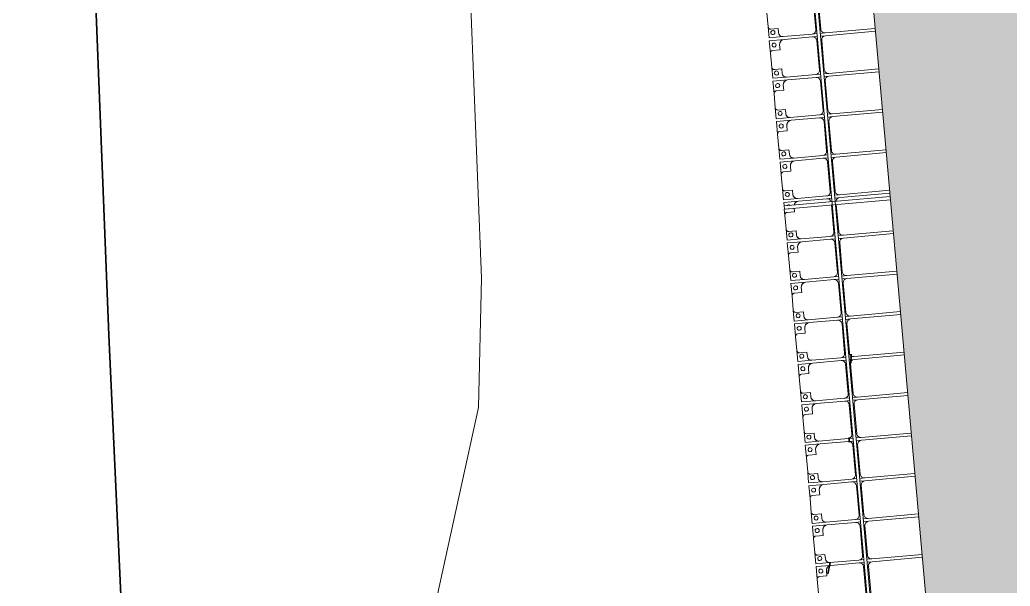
# Model space of a CAD drawing. Header units: millimetres. Extents: x -861324 to 439029, y -308065 to 694685.
# Drawn here: x -94061 to -81878, y 46607 to 53579 of the extents above; entities that cross this region are included whole.
import ezdxf

# ---------------------------------------------------------------- set-up
doc = ezdxf.new("R2010")
doc.units = ezdxf.units.MM
for name, color, linetype, lineweight in [('A-DETL-GENF', 92, 'Continuous', 9), ('A-DETL-THIN', 151, 'Continuous', 9), ('A-GENM', 13, 'Continuous', 9), ('C-TOPO-MAJR', 7, 'Continuous', 35), ('C-TOPO-MINR', 7, 'Continuous', 9), ('S-BEAM', 12, 'Continuous', 9)]:
    doc.layers.add(name, color=color, linetype=linetype, lineweight=lineweight)

# ---------------------------------------------------------------- blocks, each defined once
blk = doc.blocks.new('Dải phao đi lại kèm đỡ invester - DẢI PHAO ĐI LẠI-19658-BỐ TRÍ BÈ PIN HỒ BẢN MÒNG')
at = {"layer": 'A-GENM', "color": 7}
for p, q in [((110223, -620), (110223, 0)), ((110258, 0), (110258, -620)), ((111223, -620), (111223, 0)), ((111758, 0), (111758, -620)), ((112223, -620), (112223, 0)), ((112723, -620), (112723, 0)), ((112758, 0), (112758, -620)), ((113723, -620), (113723, 0)), ((113758, 0), (113758, -620)), ((114723, -620), (114723, 0)), ((114758, 0), (114758, -620)), ((115723, -620), (115723, 0)), ((116258, 0), (116258, -620)), ((116723, -620), (116723, 0)), ((110723, -620), (110723, 0)), ((110758, 0), (110758, -620)), ((111258, 0), (111258, -620)), ((111723, -620), (111723, 0)), ((112258, 0), (112258, -620)), ((113223, -620), (113223, 0)), ((113258, 0), (113258, -620)), ((114223, -620), (114223, 0)), ((114258, 0), (114258, -620)), ((115223, -620), (115223, 0)), ((115258, 0), (115258, -620)), ((115758, 0), (115758, -620)), ((116223, -620), (116223, 0)), ((116758, 0), (116758, -620)), ((109808, -670), (110173, -670)), ((110173, -730), (109808, -730)), ((110223, -620), (110223, -681)), ((110223, -721), (110223, -780)), ((110258, -681), (110258, -620)), ((110258, -780), (110258, -721)), ((110308, -670), (110673, -670)), ((110673, -730), (110308, -730)), ((110723, -620), (110723, -681)), ((110723, -721), (110723, -780)), ((110758, -681), (110758, -620)), ((110758, -780), (110758, -721)), ((110808, -670), (111173, -670)), ((111173, -730), (110808, -730)), ((111223, -620), (111223, -681)), ((111223, -721), (111223, -780)), ((111258, -681), (111258, -620)), ((111258, -780), (111258, -721)), ((111308, -670), (111673, -670)), ((111673, -730), (111308, -730)), ((111723, -620), (111723, -681)), ((111723, -721), (111723, -780)), ((111758, -681), (111758, -620)), ((111758, -780), (111758, -721)), ((111808, -670), (112173, -670)), ((112173, -730), (111808, -730)), ((112223, -620), (112223, -681)), ((112223, -721), (112223, -780)), ((112258, -681), (112258, -620)), ((112258, -780), (112258, -721)), ((112340, -670), (112673, -670)), ((112673, -730), (112340, -730)), ((112723, -620), (112723, -681)), ((112723, -721), (112723, -780)), ((112758, -681), (112758, -620)), ((112758, -780), (112758, -721)), ((112808, -670), (113173, -670)), ((113173, -730), (112808, -730)), ((113223, -620), (113223, -681)), ((113223, -721), (113223, -780)), ((113258, -681), (113258, -620)), ((113258, -780), (113258, -721)), ((113308, -670), (113673, -670)), ((113673, -730), (113308, -730)), ((113723, -620), (113723, -681)), ((113723, -721), (113723, -780)), ((113758, -681), (113758, -620)), ((113758, -780), (113758, -721)), ((113808, -670), (114173, -670)), ((114173, -730), (113808, -730)), ((114223, -620), (114223, -681)), ((114223, -721), (114223, -780)), ((114258, -681), (114258, -620)), ((114258, -780), (114258, -721)), ((114308, -670), (114673, -670)), ((114673, -730), (114308, -730)), ((114723, -620), (114723, -681)), ((114723, -721), (114723, -780)), ((114758, -681), (114758, -620)), ((114758, -780), (114758, -721)), ((114808, -670), (115173, -670)), ((115173, -730), (114808, -730)), ((115223, -620), (115223, -681)), ((115223, -721), (115223, -780)), ((115258, -681), (115258, -620)), ((115258, -780), (115258, -721)), ((115308, -670), (115673, -670)), ((115673, -730), (115308, -730)), ((115723, -620), (115723, -681)), ((115723, -721), (115723, -780)), ((115758, -681), (115758, -620)), ((115758, -780), (115758, -721)), ((115808, -670), (116173, -670)), ((116173, -730), (115808, -730)), ((116223, -620), (116223, -681)), ((116223, -721), (116223, -780)), ((116258, -681), (116258, -620)), ((116258, -780), (116258, -721)), ((116308, -670), (116673, -670)), ((116673, -730), (116308, -730)), ((116723, -620), (116723, -681)), ((116723, -721), (116723, -780)), ((116758, -681), (116758, -620)), ((116758, -780), (116758, -721)), ((116808, -670), (117173, -670)), ((117173, -730), (116808, -730)), ((110223, -1140), (110223, -780)), ((110258, -780), (110258, -1130)), ((110723, -1140), (110723, -780)), ((110758, -780), (110758, -1130)), ((111223, -1140), (111223, -780)), ((111258, -780), (111258, -1130)), ((111723, -1140), (111723, -780)), ((111758, -780), (111758, -1130)), ((112223, -1140), (112223, -780)), ((112258, -780), (112258, -1130)), ((112723, -1140), (112723, -780)), ((112758, -780), (112758, -1130)), ((113223, -1140), (113223, -780)), ((113258, -780), (113258, -1130)), ((113723, -1140), (113723, -780)), ((113758, -780), (113758, -1130)), ((114223, -1140), (114223, -780)), ((114258, -780), (114258, -1130)), ((114723, -1140), (114723, -780)), ((114758, -780), (114758, -1130)), ((115223, -1140), (115223, -780)), ((115258, -780), (115258, -1130)), ((115723, -1140), (115723, -780)), ((115758, -780), (115758, -1130)), ((116223, -1140), (116223, -780)), ((116258, -780), (116258, -1130)), ((116723, -1140), (116723, -780)), ((116758, -780), (116758, -1130)), ((110118, -1282), (110118, -1190)), ((110118, -1190), (110173, -1190)), ((110318, -1190), (110382, -1190)), ((110382, -1190), (110382, -1282)), ((110618, -1282), (110618, -1190)), ((110618, -1190), (110673, -1190)), ((110818, -1190), (110882, -1190)), ((110882, -1190), (110882, -1282)), ((111118, -1282), (111118, -1190)), ((111118, -1190), (111173, -1190)), ((111318, -1190), (111382, -1190)), ((111382, -1190), (111382, -1282)), ((111618, -1282), (111618, -1190)), ((111618, -1190), (111673, -1190)), ((111818, -1190), (111882, -1190)), ((111882, -1190), (111882, -1282)), ((112118, -1282), (112118, -1190)), ((112118, -1190), (112173, -1190)), ((112340, -1190), (112382, -1190)), ((112382, -1190), (112382, -1282)), ((112618, -1282), (112618, -1190)), ((112618, -1190), (112673, -1190)), ((112818, -1190), (112882, -1190)), ((112882, -1190), (112882, -1282)), ((113118, -1282), (113118, -1190)), ((113118, -1190), (113173, -1190)), ((113318, -1190), (113382, -1190)), ((113382, -1190), (113382, -1282)), ((113618, -1282), (113618, -1190)), ((113618, -1190), (113673, -1190)), ((113818, -1190), (113882, -1190)), ((113882, -1190), (113882, -1282)), ((114118, -1282), (114118, -1190)), ((114118, -1190), (114173, -1190)), ((114318, -1190), (114382, -1190)), ((114382, -1190), (114382, -1282)), ((114618, -1282), (114618, -1190)), ((114618, -1190), (114673, -1190)), ((114818, -1190), (114882, -1190)), ((114882, -1190), (114882, -1282)), ((115118, -1282), (115118, -1190)), ((115118, -1190), (115173, -1190)), ((115318, -1190), (115382, -1190)), ((115382, -1190), (115382, -1282)), ((115618, -1282), (115618, -1190)), ((115618, -1190), (115673, -1190)), ((115818, -1190), (115882, -1190)), ((115882, -1190), (115882, -1282)), ((116118, -1282), (116118, -1190)), ((116118, -1190), (116173, -1190)), ((116318, -1190), (116382, -1190)), ((116382, -1190), (116382, -1282)), ((116618, -1282), (116618, -1190)), ((116618, -1190), (116673, -1190)), ((116818, -1190), (116882, -1190)), ((116882, -1190), (116882, -1282)), ((109912, -1312), (110088, -1312)), ((110412, -1312), (110588, -1312)), ((110912, -1312), (111088, -1312)), ((111412, -1312), (111588, -1312)), ((111912, -1312), (112088, -1312)), ((112412, -1312), (112588, -1312)), ((112912, -1312), (113088, -1312)), ((113412, -1312), (113588, -1312)), ((113912, -1312), (114088, -1312)), ((114412, -1312), (114588, -1312)), ((114912, -1312), (115088, -1312)), ((115412, -1312), (115588, -1312)), ((115912, -1312), (116088, -1312)), ((116412, -1312), (116588, -1312)), ((116912, -1312), (117088, -1312))]:
    blk.add_line(p, q, dxfattribs=at)
at = {"layer": 'A-GENM', "color": 9}
for p, q in [((110223, -620), (110223, -681)), ((110223, -721), (110223, -780)), ((110258, -681), (110258, -620)), ((110258, -780), (110258, -721)), ((110723, -620), (110723, -681)), ((110723, -721), (110723, -780)), ((110758, -681), (110758, -620)), ((110758, -780), (110758, -721)), ((111223, -620), (111223, -681)), ((111223, -721), (111223, -780)), ((111258, -681), (111258, -620)), ((111258, -780), (111258, -721)), ((111723, -620), (111723, -681)), ((111723, -721), (111723, -780)), ((111758, -681), (111758, -620)), ((111758, -780), (111758, -721)), ((112223, -620), (112223, -681)), ((112223, -721), (112223, -780)), ((112258, -681), (112258, -620)), ((112258, -780), (112258, -721)), ((112723, -620), (112723, -681)), ((112723, -721), (112723, -780)), ((112758, -681), (112758, -620)), ((112758, -780), (112758, -721)), ((113223, -620), (113223, -681)), ((113223, -721), (113223, -780)), ((113258, -681), (113258, -620)), ((113258, -780), (113258, -721)), ((113723, -620), (113723, -681)), ((113723, -721), (113723, -780)), ((113758, -681), (113758, -620)), ((113758, -780), (113758, -721)), ((114223, -620), (114223, -681)), ((114223, -721), (114223, -780)), ((114258, -681), (114258, -620)), ((114258, -780), (114258, -721)), ((114723, -620), (114723, -681)), ((114723, -721), (114723, -780)), ((114758, -681), (114758, -620)), ((114758, -780), (114758, -721)), ((115223, -620), (115223, -681)), ((115223, -721), (115223, -780)), ((115258, -681), (115258, -620)), ((115258, -780), (115258, -721)), ((115723, -620), (115723, -681)), ((115723, -721), (115723, -780)), ((115758, -681), (115758, -620)), ((115758, -780), (115758, -721)), ((116223, -620), (116223, -681)), ((116223, -721), (116223, -780)), ((116258, -681), (116258, -620)), ((116258, -780), (116258, -721)), ((116723, -620), (116723, -681)), ((116723, -721), (116723, -780)), ((116758, -681), (116758, -620)), ((116758, -780), (116758, -721)), ((110173, -1190), (110118, -1190)), ((110118, -1190), (110118, -1282)), ((110118, -1282), (110118, -1190)), ((110118, -1190), (110118, -1282)), ((110118, -1190), (110173, -1190)), ((110173, -1190), (110118, -1190)), ((110223, -1140), (110223, -1312)), ((110223, -1312), (110223, -1140)), ((110258, -1312), (110258, -1130)), ((110258, -1130), (110258, -1312)), ((110382, -1190), (110318, -1190)), ((110318, -1190), (110382, -1190)), ((110382, -1190), (110318, -1190)), ((110382, -1282), (110382, -1190)), ((110382, -1190), (110382, -1282)), ((110382, -1282), (110382, -1190)), ((110673, -1190), (110618, -1190)), ((110618, -1190), (110618, -1282)), ((110618, -1282), (110618, -1190)), ((110618, -1190), (110618, -1282)), ((110618, -1190), (110673, -1190)), ((110673, -1190), (110618, -1190)), ((110723, -1140), (110723, -1312)), ((110723, -1312), (110723, -1140)), ((110758, -1312), (110758, -1130)), ((110758, -1130), (110758, -1312)), ((110882, -1190), (110818, -1190)), ((110818, -1190), (110882, -1190)), ((110882, -1190), (110818, -1190)), ((110882, -1282), (110882, -1190)), ((110882, -1190), (110882, -1282)), ((110882, -1282), (110882, -1190)), ((111173, -1190), (111118, -1190)), ((111118, -1190), (111118, -1282)), ((111118, -1282), (111118, -1190)), ((111118, -1190), (111118, -1282)), ((111118, -1190), (111173, -1190)), ((111173, -1190), (111118, -1190)), ((111223, -1140), (111223, -1312)), ((111223, -1312), (111223, -1140)), ((111258, -1312), (111258, -1130)), ((111258, -1130), (111258, -1312)), ((111382, -1190), (111318, -1190)), ((111318, -1190), (111382, -1190)), ((111382, -1190), (111318, -1190)), ((111382, -1282), (111382, -1190)), ((111382, -1190), (111382, -1282)), ((111382, -1282), (111382, -1190)), ((111673, -1190), (111618, -1190)), ((111618, -1190), (111618, -1282)), ((111618, -1282), (111618, -1190)), ((111618, -1190), (111618, -1282)), ((111618, -1190), (111673, -1190)), ((111673, -1190), (111618, -1190)), ((111723, -1140), (111723, -1312)), ((111723, -1312), (111723, -1140)), ((111758, -1312), (111758, -1130)), ((111758, -1130), (111758, -1312)), ((111882, -1190), (111818, -1190)), ((111818, -1190), (111882, -1190)), ((111882, -1190), (111818, -1190)), ((111882, -1282), (111882, -1190)), ((111882, -1190), (111882, -1282)), ((111882, -1282), (111882, -1190)), ((112173, -1190), (112118, -1190)), ((112118, -1190), (112118, -1282)), ((112118, -1282), (112118, -1190)), ((112118, -1190), (112118, -1282)), ((112118, -1190), (112173, -1190)), ((112173, -1190), (112118, -1190)), ((112223, -1140), (112223, -1312)), ((112223, -1312), (112223, -1140)), ((112258, -1312), (112258, -1130)), ((112258, -1130), (112258, -1312)), ((112382, -1190), (112340, -1190)), ((112340, -1190), (112382, -1190)), ((112382, -1190), (112340, -1190)), ((112382, -1282), (112382, -1190)), ((112382, -1190), (112382, -1282)), ((112382, -1282), (112382, -1190)), ((112673, -1190), (112618, -1190)), ((112618, -1190), (112618, -1282)), ((112618, -1282), (112618, -1190)), ((112618, -1190), (112618, -1282)), ((112618, -1190), (112673, -1190)), ((112673, -1190), (112618, -1190)), ((112723, -1140), (112723, -1312)), ((112723, -1312), (112723, -1140)), ((112758, -1312), (112758, -1130)), ((112758, -1130), (112758, -1312)), ((112882, -1190), (112818, -1190)), ((112818, -1190), (112882, -1190)), ((112882, -1190), (112818, -1190)), ((112882, -1282), (112882, -1190)), ((112882, -1190), (112882, -1282)), ((112882, -1282), (112882, -1190)), ((113173, -1190), (113118, -1190)), ((113118, -1190), (113118, -1282)), ((113118, -1282), (113118, -1190)), ((113118, -1190), (113118, -1282)), ((113118, -1190), (113173, -1190)), ((113173, -1190), (113118, -1190)), ((113223, -1140), (113223, -1312)), ((113223, -1312), (113223, -1140)), ((113258, -1312), (113258, -1130)), ((113258, -1130), (113258, -1312)), ((113382, -1190), (113318, -1190)), ((113318, -1190), (113382, -1190)), ((113382, -1190), (113318, -1190)), ((113382, -1282), (113382, -1190)), ((113382, -1190), (113382, -1282)), ((113382, -1282), (113382, -1190)), ((113673, -1190), (113618, -1190)), ((113618, -1190), (113618, -1282)), ((113618, -1282), (113618, -1190)), ((113618, -1190), (113618, -1282)), ((113618, -1190), (113673, -1190)), ((113673, -1190), (113618, -1190)), ((113723, -1140), (113723, -1312)), ((113723, -1312), (113723, -1140)), ((113758, -1312), (113758, -1130)), ((113758, -1130), (113758, -1312)), ((113882, -1190), (113818, -1190)), ((113818, -1190), (113882, -1190)), ((113882, -1190), (113818, -1190)), ((113882, -1282), (113882, -1190)), ((113882, -1190), (113882, -1282)), ((113882, -1282), (113882, -1190)), ((114173, -1190), (114118, -1190)), ((114118, -1190), (114118, -1282)), ((114118, -1282), (114118, -1190)), ((114118, -1190), (114118, -1282)), ((114118, -1190), (114173, -1190)), ((114173, -1190), (114118, -1190)), ((114223, -1140), (114223, -1312)), ((114223, -1312), (114223, -1140)), ((114258, -1312), (114258, -1130)), ((114258, -1130), (114258, -1312)), ((114382, -1190), (114318, -1190)), ((114318, -1190), (114382, -1190)), ((114382, -1190), (114318, -1190)), ((114382, -1282), (114382, -1190)), ((114382, -1190), (114382, -1282)), ((114382, -1282), (114382, -1190)), ((114673, -1190), (114618, -1190)), ((114618, -1190), (114618, -1282)), ((114618, -1282), (114618, -1190)), ((114618, -1190), (114618, -1282)), ((114618, -1190), (114673, -1190)), ((114673, -1190), (114618, -1190)), ((114723, -1140), (114723, -1312)), ((114723, -1312), (114723, -1140)), ((114758, -1312), (114758, -1130)), ((114758, -1130), (114758, -1312)), ((114882, -1190), (114818, -1190)), ((114818, -1190), (114882, -1190)), ((114882, -1190), (114818, -1190)), ((114882, -1282), (114882, -1190)), ((114882, -1190), (114882, -1282)), ((114882, -1282), (114882, -1190)), ((115173, -1190), (115118, -1190)), ((115118, -1190), (115118, -1282)), ((115118, -1282), (115118, -1190)), ((115118, -1190), (115118, -1282)), ((115118, -1190), (115173, -1190)), ((115173, -1190), (115118, -1190)), ((115223, -1140), (115223, -1312)), ((115223, -1312), (115223, -1140)), ((115258, -1312), (115258, -1130)), ((115258, -1130), (115258, -1312)), ((115382, -1190), (115318, -1190)), ((115318, -1190), (115382, -1190)), ((115382, -1190), (115318, -1190)), ((115382, -1282), (115382, -1190)), ((115382, -1190), (115382, -1282)), ((115382, -1282), (115382, -1190)), ((115673, -1190), (115618, -1190)), ((115618, -1190), (115618, -1282)), ((115618, -1282), (115618, -1190)), ((115618, -1190), (115618, -1282)), ((115618, -1190), (115673, -1190)), ((115673, -1190), (115618, -1190)), ((115723, -1140), (115723, -1312)), ((115723, -1312), (115723, -1140)), ((115758, -1312), (115758, -1130)), ((115758, -1130), (115758, -1312)), ((115882, -1190), (115818, -1190)), ((115818, -1190), (115882, -1190)), ((115882, -1190), (115818, -1190)), ((115882, -1282), (115882, -1190)), ((115882, -1190), (115882, -1282)), ((115882, -1282), (115882, -1190)), ((116173, -1190), (116118, -1190)), ((116118, -1190), (116118, -1282)), ((116118, -1282), (116118, -1190)), ((116118, -1190), (116118, -1282)), ((116118, -1190), (116173, -1190)), ((116173, -1190), (116118, -1190)), ((116223, -1140), (116223, -1312)), ((116223, -1312), (116223, -1140)), ((116258, -1312), (116258, -1130)), ((116258, -1130), (116258, -1312)), ((116382, -1190), (116318, -1190)), ((116318, -1190), (116382, -1190)), ((116382, -1190), (116318, -1190)), ((116382, -1282), (116382, -1190)), ((116382, -1190), (116382, -1282)), ((116382, -1282), (116382, -1190)), ((116673, -1190), (116618, -1190)), ((116618, -1190), (116618, -1282)), ((116618, -1282), (116618, -1190)), ((116618, -1190), (116618, -1282)), ((116618, -1190), (116673, -1190)), ((116673, -1190), (116618, -1190)), ((116723, -1140), (116723, -1312)), ((116723, -1312), (116723, -1140)), ((116758, -1312), (116758, -1130)), ((116758, -1130), (116758, -1312)), ((116882, -1190), (116818, -1190)), ((116818, -1190), (116882, -1190)), ((116882, -1190), (116818, -1190)), ((116882, -1282), (116882, -1190)), ((116882, -1190), (116882, -1282)), ((116882, -1282), (116882, -1190)), ((110223, -1312), (110088, -1312)), ((110088, -1312), (110223, -1312)), ((110412, -1312), (110258, -1312)), ((110258, -1312), (110412, -1312)), ((110723, -1312), (110588, -1312)), ((110588, -1312), (110723, -1312)), ((110912, -1312), (110758, -1312)), ((110758, -1312), (110912, -1312)), ((111223, -1312), (111088, -1312)), ((111088, -1312), (111223, -1312)), ((111412, -1312), (111258, -1312)), ((111258, -1312), (111412, -1312)), ((111723, -1312), (111588, -1312)), ((111588, -1312), (111723, -1312)), ((111912, -1312), (111758, -1312)), ((111758, -1312), (111912, -1312)), ((112223, -1312), (112088, -1312)), ((112088, -1312), (112223, -1312)), ((112300, -1312), (112258, -1312)), ((112258, -1312), (112300, -1312)), ((112412, -1312), (112340, -1312)), ((112340, -1312), (112412, -1312)), ((112723, -1312), (112588, -1312)), ((112588, -1312), (112723, -1312)), ((112912, -1312), (112758, -1312)), ((112758, -1312), (112912, -1312)), ((113223, -1312), (113088, -1312)), ((113088, -1312), (113223, -1312)), ((113412, -1312), (113258, -1312)), ((113258, -1312), (113412, -1312)), ((113723, -1312), (113588, -1312)), ((113588, -1312), (113723, -1312)), ((113912, -1312), (113758, -1312)), ((113758, -1312), (113912, -1312)), ((114223, -1312), (114088, -1312)), ((114088, -1312), (114223, -1312)), ((114412, -1312), (114258, -1312)), ((114258, -1312), (114412, -1312)), ((114723, -1312), (114588, -1312)), ((114588, -1312), (114723, -1312)), ((114912, -1312), (114758, -1312)), ((114758, -1312), (114912, -1312)), ((115223, -1312), (115088, -1312)), ((115088, -1312), (115223, -1312)), ((115412, -1312), (115258, -1312)), ((115258, -1312), (115412, -1312)), ((115723, -1312), (115588, -1312)), ((115588, -1312), (115723, -1312)), ((115912, -1312), (115758, -1312)), ((115758, -1312), (115912, -1312)), ((116223, -1312), (116088, -1312)), ((116088, -1312), (116223, -1312)), ((116412, -1312), (116258, -1312)), ((116258, -1312), (116412, -1312)), ((116723, -1312), (116588, -1312)), ((116588, -1312), (116723, -1312)), ((116912, -1312), (116758, -1312)), ((116758, -1312), (116912, -1312))]:
    blk.add_line(p, q, dxfattribs=at)
at = {"layer": 'A-GENM', "color": 7}
for centre, radius, start, end in [((110173, -620), 50, 270, 0), ((110173, -780), 50, 360, 90), ((110308, -620), 50, 180, 270), ((110308, -780), 50, 90, 180), ((110673, -620), 50, 270, 0), ((110673, -780), 50, 360, 90), ((110808, -620), 50, 180, 270), ((110808, -780), 50, 90, 180), ((111173, -620), 50, 270, 0), ((111173, -780), 50, 360, 90), ((111308, -620), 50, 180, 270), ((111308, -780), 50, 90, 180), ((111673, -620), 50, 270, 0), ((111673, -780), 50, 360, 90), ((111808, -620), 50, 180, 270), ((111808, -780), 50, 90, 180), ((112173, -620), 50, 270, 0), ((112173, -780), 50, 360, 90), ((112308, -620), 50, 180, 255), ((112673, -620), 50, 270, 0), ((112673, -780), 50, 360, 90), ((112808, -620), 50, 180, 270), ((112808, -780), 50, 90, 180), ((113173, -620), 50, 270, 0), ((113173, -780), 50, 360, 90), ((113308, -620), 50, 180, 270), ((113308, -780), 50, 90, 180), ((113673, -620), 50, 270, 0), ((113673, -780), 50, 360, 90), ((113808, -620), 50, 180, 270), ((113808, -780), 50, 90, 180), ((114173, -620), 50, 270, 0), ((114173, -780), 50, 360, 90), ((114308, -620), 50, 180, 270), ((114308, -780), 50, 90, 180), ((114673, -620), 50, 270, 0), ((114673, -780), 50, 360, 90), ((114808, -620), 50, 180, 270), ((114808, -780), 50, 90, 180), ((115173, -620), 50, 270, 0), ((115173, -780), 50, 360, 90), ((115308, -620), 50, 180, 270), ((115308, -780), 50, 90, 180), ((115673, -620), 50, 270, 0), ((115673, -780), 50, 360, 90), ((115808, -620), 50, 180, 270), ((115808, -780), 50, 90, 180), ((116173, -620), 50, 270, 0), ((116173, -780), 50, 360, 90), ((116308, -620), 50, 180, 270), ((116308, -780), 50, 90, 180), ((116673, -620), 50, 270, 0), ((116673, -780), 50, 360, 90), ((116808, -620), 50, 180, 270), ((116808, -780), 50, 90, 180), ((112308, -780), 50, 105, 180), ((110173, -1140), 50, 270, 360), ((110318, -1130), 60, 180, 270), ((110673, -1140), 50, 270, 360), ((110818, -1130), 60, 180, 270), ((111173, -1140), 50, 270, 360), ((111318, -1130), 60, 180, 270), ((111673, -1140), 50, 270, 360), ((111818, -1130), 60, 180, 270), ((112173, -1140), 50, 270, 360), ((112318, -1130), 60, 180, 255), ((112673, -1140), 50, 270, 360), ((112818, -1130), 60, 180, 270), ((113173, -1140), 50, 270, 360), ((113318, -1130), 60, 180, 270), ((113673, -1140), 50, 270, 360), ((113818, -1130), 60, 180, 270), ((114173, -1140), 50, 270, 360), ((114318, -1130), 60, 180, 270), ((114673, -1140), 50, 270, 360), ((114818, -1130), 60, 180, 270), ((115173, -1140), 50, 270, 360), ((115318, -1130), 60, 180, 270), ((115673, -1140), 50, 270, 360), ((115818, -1130), 60, 180, 270), ((116173, -1140), 50, 270, 360), ((116318, -1130), 60, 180, 270), ((116673, -1140), 50, 270, 360), ((116818, -1130), 60, 180, 270), ((110088, -1282), 30, 270, 0), ((110412, -1282), 30, 180, 270), ((110588, -1282), 30, 270, 0), ((110912, -1282), 30, 180, 270), ((111088, -1282), 30, 270, 0), ((111412, -1282), 30, 180, 270), ((111588, -1282), 30, 270, 0), ((111912, -1282), 30, 180, 270), ((112088, -1282), 30, 270, 0), ((112412, -1282), 30, 180, 270), ((112588, -1282), 30, 270, 0), ((112912, -1282), 30, 180, 270), ((113088, -1282), 30, 270, 0), ((113412, -1282), 30, 180, 270), ((113588, -1282), 30, 270, 0), ((113912, -1282), 30, 180, 270), ((114088, -1282), 30, 270, 0), ((114412, -1282), 30, 180, 270), ((114588, -1282), 30, 270, 0), ((114912, -1282), 30, 180, 270), ((115088, -1282), 30, 270, 0), ((115412, -1282), 30, 180, 270), ((115588, -1282), 30, 270, 0), ((115912, -1282), 30, 180, 270), ((116088, -1282), 30, 270, 0), ((116412, -1282), 30, 180, 270), ((116588, -1282), 30, 270, 0), ((116912, -1282), 30, 180, 270)]:
    blk.add_arc(centre, radius, start, end, dxfattribs=at)
at = {"layer": 'A-GENM', "color": 9}
for centre, radius, start, end in [((110173, -1140), 50, 270, 345), ((110173, -1140), 50, 270, 345), ((110173, -1140), 50, 270, 345), ((110318, -1130), 60, 195, 270), ((110318, -1130), 60, 195, 270), ((110318, -1130), 60, 195, 270), ((110673, -1140), 50, 270, 345), ((110673, -1140), 50, 270, 345), ((110673, -1140), 50, 270, 345), ((110818, -1130), 60, 195, 270), ((110818, -1130), 60, 195, 270), ((110818, -1130), 60, 195, 270), ((111173, -1140), 50, 270, 345), ((111173, -1140), 50, 270, 345), ((111173, -1140), 50, 270, 345), ((111318, -1130), 60, 195, 270), ((111318, -1130), 60, 195, 270), ((111318, -1130), 60, 195, 270), ((111673, -1140), 50, 270, 345), ((111673, -1140), 50, 270, 345), ((111673, -1140), 50, 270, 345), ((111818, -1130), 60, 195, 270), ((111818, -1130), 60, 195, 270), ((111818, -1130), 60, 195, 270), ((112173, -1140), 50, 270, 345), ((112173, -1140), 50, 270, 345), ((112173, -1140), 50, 270, 345), ((112318, -1130), 60, 195, 255), ((112318, -1130), 60, 195, 255), ((112318, -1130), 60, 195, 255), ((112673, -1140), 50, 270, 345), ((112673, -1140), 50, 270, 345), ((112673, -1140), 50, 270, 345), ((112818, -1130), 60, 195, 270), ((112818, -1130), 60, 195, 270), ((112818, -1130), 60, 195, 270), ((113173, -1140), 50, 270, 345), ((113173, -1140), 50, 270, 345), ((113173, -1140), 50, 270, 345), ((113318, -1130), 60, 195, 270), ((113318, -1130), 60, 195, 270), ((113318, -1130), 60, 195, 270), ((113673, -1140), 50, 270, 345), ((113673, -1140), 50, 270, 345), ((113673, -1140), 50, 270, 345), ((113818, -1130), 60, 195, 270), ((113818, -1130), 60, 195, 270), ((113818, -1130), 60, 195, 270), ((114173, -1140), 50, 270, 345), ((114173, -1140), 50, 270, 345), ((114173, -1140), 50, 270, 345), ((114318, -1130), 60, 195, 270), ((114318, -1130), 60, 195, 270), ((114318, -1130), 60, 195, 270), ((114673, -1140), 50, 270, 345), ((114673, -1140), 50, 270, 345), ((114673, -1140), 50, 270, 345), ((114818, -1130), 60, 195, 270), ((114818, -1130), 60, 195, 270), ((114818, -1130), 60, 195, 270), ((115173, -1140), 50, 270, 345), ((115173, -1140), 50, 270, 345), ((115173, -1140), 50, 270, 345), ((115318, -1130), 60, 195, 270), ((115318, -1130), 60, 195, 270), ((115318, -1130), 60, 195, 270), ((115673, -1140), 50, 270, 345), ((115673, -1140), 50, 270, 345), ((115673, -1140), 50, 270, 345), ((115818, -1130), 60, 195, 270), ((115818, -1130), 60, 195, 270), ((115818, -1130), 60, 195, 270), ((116173, -1140), 50, 270, 345), ((116173, -1140), 50, 270, 345), ((116173, -1140), 50, 270, 345), ((116318, -1130), 60, 195, 270), ((116318, -1130), 60, 195, 270), ((116318, -1130), 60, 195, 270), ((116673, -1140), 50, 270, 345), ((116673, -1140), 50, 270, 345), ((116673, -1140), 50, 270, 345), ((116818, -1130), 60, 195, 270), ((116818, -1130), 60, 195, 270), ((116818, -1130), 60, 195, 270), ((110088, -1282), 30, 300, 0), ((110088, -1282), 30, 300, 0), ((110088, -1282), 30, 300, 0), ((110162, -1259), 25, 90, 270), ((110162, -1259), 25, 90, 270), ((110162, -1259), 25, 270, 90), ((110162, -1259), 25, 270, 90), ((110317, -1259), 25, 90, 270), ((110317, -1259), 25, 90, 270), ((110317, -1259), 25, 270, 90), ((110317, -1259), 25, 270, 90), ((110412, -1282), 30, 180, 240), ((110412, -1282), 30, 180, 240), ((110412, -1282), 30, 180, 240), ((110588, -1282), 30, 300, 0), ((110588, -1282), 30, 300, 0), ((110588, -1282), 30, 300, 0), ((110662, -1259), 25, 90, 270), ((110662, -1259), 25, 90, 270), ((110662, -1259), 25, 270, 90), ((110662, -1259), 25, 270, 90), ((110817, -1259), 25, 90, 270), ((110817, -1259), 25, 90, 270), ((110817, -1259), 25, 270, 90), ((110817, -1259), 25, 270, 90), ((110912, -1282), 30, 180, 240), ((110912, -1282), 30, 180, 240), ((110912, -1282), 30, 180, 240), ((111088, -1282), 30, 300, 0), ((111088, -1282), 30, 300, 0), ((111088, -1282), 30, 300, 0), ((111162, -1259), 25, 90, 270), ((111162, -1259), 25, 90, 270), ((111162, -1259), 25, 270, 90), ((111162, -1259), 25, 270, 90), ((111317, -1259), 25, 90, 270), ((111317, -1259), 25, 90, 270), ((111317, -1259), 25, 270, 90), ((111317, -1259), 25, 270, 90), ((111412, -1282), 30, 180, 240), ((111412, -1282), 30, 180, 240), ((111412, -1282), 30, 180, 240), ((111588, -1282), 30, 300, 0), ((111588, -1282), 30, 300, 0), ((111588, -1282), 30, 300, 0), ((111662, -1259), 25, 90, 270), ((111662, -1259), 25, 90, 270), ((111662, -1259), 25, 270, 90), ((111662, -1259), 25, 270, 90), ((111817, -1259), 25, 90, 270), ((111817, -1259), 25, 90, 270), ((111817, -1259), 25, 270, 90), ((111817, -1259), 25, 270, 90), ((111912, -1282), 30, 180, 240), ((111912, -1282), 30, 180, 240), ((111912, -1282), 30, 180, 240), ((112088, -1282), 30, 300, 0), ((112088, -1282), 30, 300, 0), ((112088, -1282), 30, 300, 0), ((112162, -1259), 25, 90, 270), ((112162, -1259), 25, 90, 270), ((112162, -1259), 25, 270, 90), ((112162, -1259), 25, 270, 90), ((112317, -1259), 25, 135, 225), ((112317, -1259), 25, 135, 225), ((112317, -1259), 25, 345, 15), ((112317, -1259), 25, 345, 15), ((112412, -1282), 30, 180, 240), ((112412, -1282), 30, 180, 240), ((112412, -1282), 30, 180, 240), ((112588, -1282), 30, 300, 0), ((112588, -1282), 30, 300, 0), ((112588, -1282), 30, 300, 0), ((112662, -1259), 25, 90, 270), ((112662, -1259), 25, 90, 270), ((112662, -1259), 25, 270, 90), ((112662, -1259), 25, 270, 90), ((112817, -1259), 25, 90, 270), ((112817, -1259), 25, 90, 270), ((112817, -1259), 25, 270, 90), ((112817, -1259), 25, 270, 90), ((112912, -1282), 30, 180, 240), ((112912, -1282), 30, 180, 240), ((112912, -1282), 30, 180, 240), ((113088, -1282), 30, 300, 0), ((113088, -1282), 30, 300, 0), ((113088, -1282), 30, 300, 0), ((113162, -1259), 25, 90, 270), ((113162, -1259), 25, 90, 270), ((113162, -1259), 25, 270, 90), ((113162, -1259), 25, 270, 90), ((113317, -1259), 25, 90, 270), ((113317, -1259), 25, 90, 270), ((113317, -1259), 25, 270, 90), ((113317, -1259), 25, 270, 90), ((113412, -1282), 30, 180, 240), ((113412, -1282), 30, 180, 240), ((113412, -1282), 30, 180, 240), ((113588, -1282), 30, 300, 0), ((113588, -1282), 30, 300, 0), ((113588, -1282), 30, 300, 0), ((113662, -1259), 25, 90, 270), ((113662, -1259), 25, 90, 270), ((113662, -1259), 25, 270, 90), ((113662, -1259), 25, 270, 90), ((113817, -1259), 25, 90, 270), ((113817, -1259), 25, 90, 270), ((113817, -1259), 25, 270, 90), ((113817, -1259), 25, 270, 90), ((113912, -1282), 30, 180, 240), ((113912, -1282), 30, 180, 240), ((113912, -1282), 30, 180, 240), ((114088, -1282), 30, 300, 0), ((114088, -1282), 30, 300, 0), ((114088, -1282), 30, 300, 0), ((114162, -1259), 25, 90, 270), ((114162, -1259), 25, 90, 270), ((114162, -1259), 25, 270, 90), ((114162, -1259), 25, 270, 90), ((114317, -1259), 25, 90, 270), ((114317, -1259), 25, 90, 270), ((114317, -1259), 25, 270, 90), ((114317, -1259), 25, 270, 90), ((114412, -1282), 30, 180, 240), ((114412, -1282), 30, 180, 240), ((114412, -1282), 30, 180, 240), ((114588, -1282), 30, 300, 0), ((114588, -1282), 30, 300, 0), ((114588, -1282), 30, 300, 0), ((114662, -1259), 25, 90, 270), ((114662, -1259), 25, 90, 270), ((114662, -1259), 25, 270, 90), ((114662, -1259), 25, 270, 90), ((114817, -1259), 25, 90, 270), ((114817, -1259), 25, 90, 270), ((114817, -1259), 25, 270, 90), ((114817, -1259), 25, 270, 90), ((114912, -1282), 30, 180, 240), ((114912, -1282), 30, 180, 240), ((114912, -1282), 30, 180, 240), ((115088, -1282), 30, 300, 0), ((115088, -1282), 30, 300, 0), ((115088, -1282), 30, 300, 0), ((115162, -1259), 25, 90, 270), ((115162, -1259), 25, 90, 270), ((115162, -1259), 25, 270, 90), ((115162, -1259), 25, 270, 90), ((115317, -1259), 25, 90, 270), ((115317, -1259), 25, 90, 270), ((115317, -1259), 25, 270, 90), ((115317, -1259), 25, 270, 90), ((115412, -1282), 30, 180, 240), ((115412, -1282), 30, 180, 240), ((115412, -1282), 30, 180, 240), ((115588, -1282), 30, 300, 0), ((115588, -1282), 30, 300, 0), ((115588, -1282), 30, 300, 0), ((115662, -1259), 25, 90, 270), ((115662, -1259), 25, 90, 270), ((115662, -1259), 25, 270, 90), ((115662, -1259), 25, 270, 90), ((115817, -1259), 25, 90, 270), ((115817, -1259), 25, 90, 270), ((115817, -1259), 25, 270, 90), ((115817, -1259), 25, 270, 90), ((115912, -1282), 30, 180, 240), ((115912, -1282), 30, 180, 240), ((115912, -1282), 30, 180, 240), ((116088, -1282), 30, 300, 0), ((116088, -1282), 30, 300, 0), ((116088, -1282), 30, 300, 0), ((116162, -1259), 25, 90, 270), ((116162, -1259), 25, 90, 270), ((116162, -1259), 25, 270, 90), ((116162, -1259), 25, 270, 90), ((116317, -1259), 25, 90, 270), ((116317, -1259), 25, 90, 270), ((116317, -1259), 25, 270, 90), ((116317, -1259), 25, 270, 90), ((116412, -1282), 30, 180, 240), ((116412, -1282), 30, 180, 240), ((116412, -1282), 30, 180, 240), ((116588, -1282), 30, 300, 0), ((116588, -1282), 30, 300, 0), ((116588, -1282), 30, 300, 0), ((116662, -1259), 25, 90, 270), ((116662, -1259), 25, 90, 270), ((116662, -1259), 25, 270, 90), ((116662, -1259), 25, 270, 90), ((116817, -1259), 25, 90, 270), ((116817, -1259), 25, 90, 270), ((116817, -1259), 25, 270, 90), ((116817, -1259), 25, 270, 90), ((116912, -1282), 30, 180, 240), ((116912, -1282), 30, 180, 240), ((116912, -1282), 30, 180, 240)]:
    blk.add_arc(centre, radius, start, end, dxfattribs=at)
blk = doc.blocks.new('Dầm C52 - Dầm C52-22346-BỐ TRÍ BÈ PIN HỒ BẢN MÒNG')
at = {"layer": 'S-BEAM', "color": 7}
for p, q in [((-87623, 20), (87623, 20)), ((87623, -20), (-87623, -20))]:
    blk.add_line(p, q, dxfattribs=at)
blk = doc.blocks.new('Dầm C52 - Hộp 40x60-15957-BỐ TRÍ BÈ PIN HỒ BẢN MÒNG')
at = {"layer": 'S-BEAM', "color": 7}
for p, q in [((-37160, -20), (-37160, 20)), ((-37160, 20), (-35848, 20)), ((-35848, -20), (-37160, -20))]:
    blk.add_line(p, q, dxfattribs=at)
blk = doc.blocks.new('HOBANMONG_BEPIN 4_rvt-1-BỐ TRÍ BÈ PIN HỒ BẢN MÒNG')
at = {"layer": 'A-GENM', "lineweight": 9, "rotation": 275.0793457303301}
blk.add_blockref('Dải phao đi lại kèm đỡ invester - DẢI PHAO ĐI LẠI-19658-BỐ TRÍ BÈ PIN HỒ BẢN MÒNG', (-93296, 163263), dxfattribs=at)
at = {"layer": 'S-BEAM', "lineweight": 9}
for name, p, rotation in [('Dầm C52 - Dầm C52-22346-BỐ TRÍ BÈ PIN HỒ BẢN MÒNG', (-86283, 76449), 95.07934573032993), ('Dầm C52 - Hộp 40x60-15957-BỐ TRÍ BÈ PIN HỒ BẢN MÒNG', (-47644, 54558), 5.079345730330104)]:
    blk.add_blockref(name, p, dxfattribs=dict(at, rotation=rotation))

msp = doc.modelspace()

# ---------------------------------------------------------------- hatches: boundary and pattern name
at = {"layer": 'A-DETL-GENF'}
msp.add_hatch(color=8, dxfattribs=at).paths.add_polyline_path([(-77890, -10053), (-40370, -6718), (-44620, 41093), (-10168, 44155), (-21324, 169661), (-93296, 163263), (-77965, -9210)])

# ---------------------------------------------------------------- linework, layer by layer
at = {"layer": 'A-DETL-THIN'}
msp.add_line((-93296, 163263), (-77890, -10053), dxfattribs=at)
at = {"layer": 'C-TOPO-MAJR'}
for p, q in [((-93421, 61265), (-92964, 49696)), ((-92964, 49696), (-92406, 37474)), ((-83836, 49463), (-83838, 49351)), ((-83858, 48439), (-83859, 48381)), ((-84093, 46898), (-84123, 46761))]:
    msp.add_line(p, q, dxfattribs=at)
at = {"layer": 'C-TOPO-MINR'}
for p, q in [((-88725, 59074), (-88382, 50397)), ((-88382, 50397), (-88417, 48807)), ((-88417, 48807), (-89908, 42006))]:
    msp.add_line(p, q, dxfattribs=at)

# ---------------------------------------------------------------- block references
at = {"lineweight": 5}
msp.add_blockref('HOBANMONG_BEPIN 4_rvt-1-BỐ TRÍ BÈ PIN HỒ BẢN MÒNG', (0, 0), dxfattribs=at)

doc.saveas('drawing.dxf')
